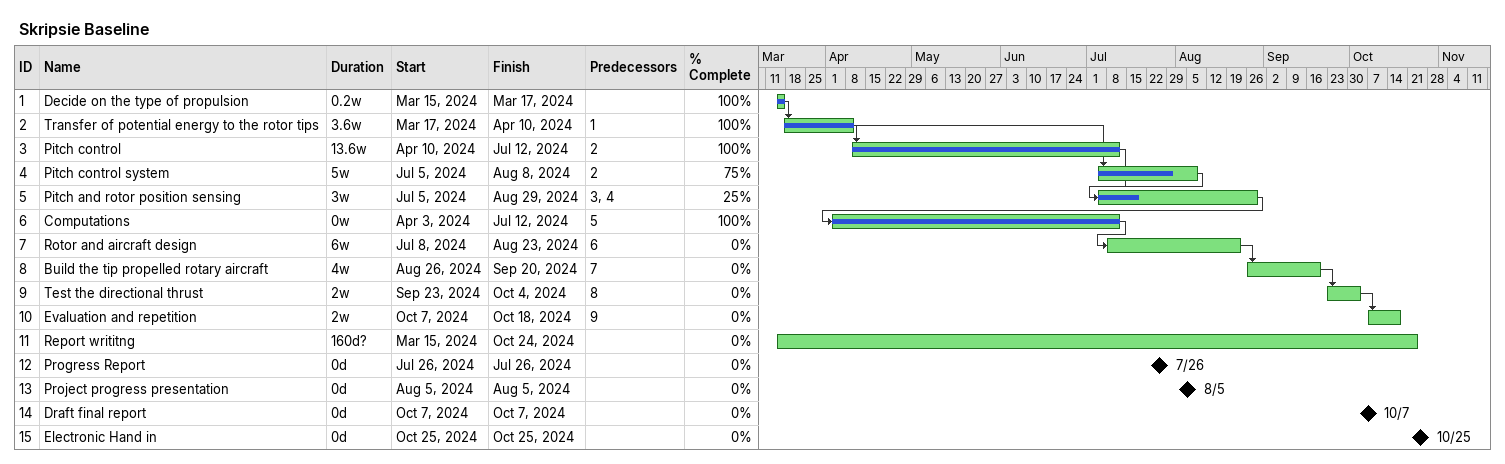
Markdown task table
Skripsie Baseline

| ID | Task | Duration | Start | Finish | Predecessors | % complete |
|---|---|---|---|---|---|---|
| 1 | Decide on the type of propulsion | 0.2w | 2024-03-15 | 2024-03-17 |  | 100 |
| 2 | Transfer of potential energy to the rotor tips | 3.6w | 2024-03-17 | 2024-04-10 | 1 | 100 |
| 3 | Pitch control | 13.6w | 2024-04-10 | 2024-07-12 | 2 | 100 |
| 4 | Pitch control system | 5w | 2024-07-05 | 2024-08-08 | 2 | 75 |
| 5 | Pitch and rotor position sensing | 3w | 2024-07-05 | 2024-08-29 | 3, 4 | 25 |
| 6 | Computations | 0w | 2024-04-03 | 2024-07-12 | 5 | 100 |
| 7 | Rotor and aircraft design | 6w | 2024-07-08 | 2024-08-23 | 6 | 0 |
| 8 | Build the tip propelled rotary aircraft | 4w | 2024-08-26 | 2024-09-20 | 7 | 0 |
| 9 | Test the directional thrust | 2w | 2024-09-23 | 2024-10-04 | 8 | 0 |
| 10 | Evaluation and repetition | 2w | 2024-10-07 | 2024-10-18 | 9 | 0 |
| 11 | Report writitng | 160d? | 2024-03-15 | 2024-10-24 |  | 0 |
| 12 | Progress Report | 0d | 2024-07-26 | 2024-07-26 |  | 0 |
| 13 | Project progress presentation | 0d | 2024-08-05 | 2024-08-05 |  | 0 |
| 14 | Draft final report | 0d | 2024-10-07 | 2024-10-07 |  | 0 |
| 15 | Electronic Hand in | 0d | 2024-10-25 | 2024-10-25 |  | 0 |
